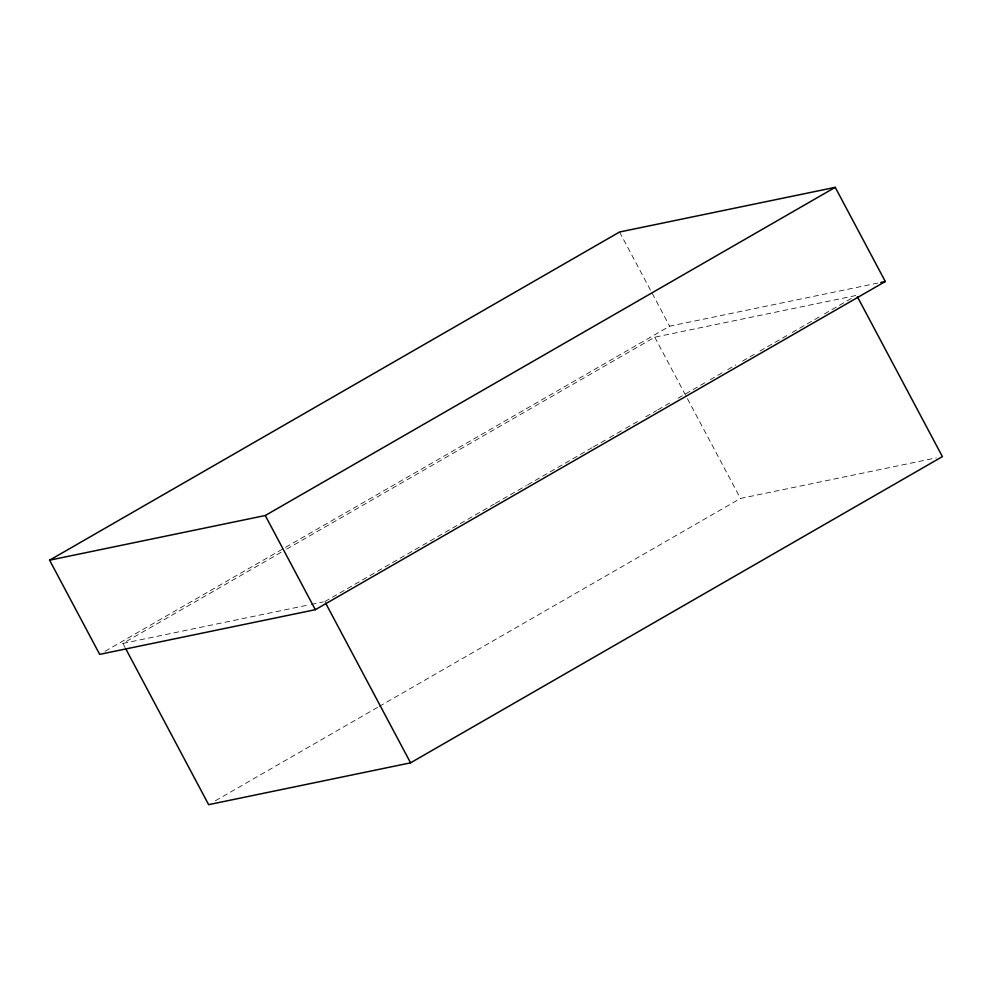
<?xml version="1.0" encoding="UTF-8"?>
<svg xmlns="http://www.w3.org/2000/svg" width="992" height="992" viewBox="0 0 992 992"><rect width="100%" height="100%" fill="white"/><g stroke="black" fill="none" stroke-linecap="round" stroke-linejoin="round"><path stroke-width="0.74" stroke-dasharray="4.96 3.72" d="M105.04 651.273L669.65 326.182L877.771 283.08M125.091 647.516L122.909 643.411L281.381 552.172M286.75 549.072L654.745 337.193L856.666 295.368M324.83 601.586L494.053 504.159M495.392 503.378L526.281 485.596M527.62 484.828L592.088 447.702M593.427 446.933L608.208 438.427M609.547 437.658L624.328 429.152M625.667 428.37L640.435 419.864M645.804 416.776L656.555 410.589M657.894 409.82L672.675 401.314M678.044 398.214L704.903 382.751M710.272 379.663L722.362 372.694M727.731 369.607L735.791 364.969M742.512 361.1L754.59 354.144M759.971 351.044L786.83 335.581M792.199 332.494L819.057 317.018M824.426 313.931L853.976 296.918M215.363 800.792L377.865 707.222M379.204 706.453L740.478 498.443L936.374 457.87M122.909 643.411L309.764 604.711M311.265 604.401L323.318 601.896M619.566 232.004L669.65 326.182M654.745 337.193L686.712 397.321M687.431 398.685L740.478 498.443"/><path stroke-width="1.49" d="M49.6 560.182L619.566 232.004L835.239 187.339L885.31 281.517L315.332 609.696L99.671 654.36L49.6 560.182L265.261 515.518L835.239 187.339M125.81 648.88L208.642 804.661L410.564 762.836L942.4 456.618L857.386 296.732M880.784 282.447L885.31 281.517M325.55 602.95L410.564 762.836M265.261 515.518L315.332 609.696"/></g></svg>
